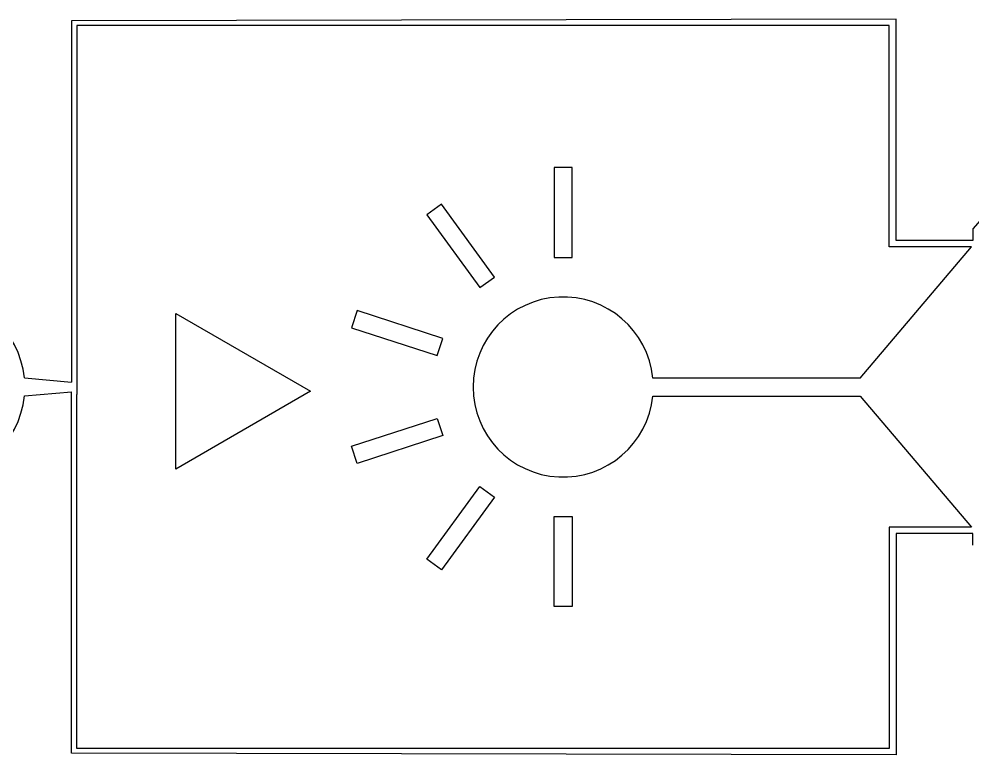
# Model space of a CAD drawing. Header units: millimetres. Extents: x 2102 to 86502, y 1818 to 64568.
# Drawn here: x 15405 to 23347, y 30410 to 36537 of the extents above; entities that cross this region are included whole.
import ezdxf

# ---------------------------------------------------------------- set-up
doc = ezdxf.new("R2010")
doc.units = ezdxf.units.MM
doc.layers.add('Layer-2', color=3, linetype='Continuous')

msp = doc.modelspace()

# ---------------------------------------------------------------- linework, layer by layer
at = {"layer": 'Layer-2'}
for p, q in [((22707, 36537.5), (15841.6, 36521.8)), ((22707, 34693), (22707, 36537.5)), ((15841.6, 36521.8), (15841.6, 33514)), ((22649.1, 36485.2), (15887, 36485.2)), ((15887, 36485.2), (15887, 33410.9)), ((22649.1, 34642.1), (22649.1, 36485.2)), ((20010.6, 35301.4), (19860.6, 35301.4)), ((19860.6, 35301.4), (19860.6, 34551.4)), ((20010.6, 34551.4), (20010.6, 35301.4)), ((18921.9, 34996.4), (18800.6, 34908.2)), ((19362.8, 34389.6), (18921.9, 34996.4)), ((18800.6, 34908.2), (19241.4, 34301.5)), ((23346.9, 34792), (23346.9, 34693)), ((22408, 33548.6), (23334.6, 34642.1)), ((23334.6, 34642.1), (22649.1, 34642.1)), ((23346.9, 34693), (22707, 34693)), ((19860.6, 34551.4), (20010.6, 34551.4)), ((19241.4, 34301.5), (19362.8, 34389.6)), ((16710.2, 32790.5), (16710.2, 34085.9)), ((16710.2, 34085.9), (17832.1, 33438.2)), ((18220.5, 34109.8), (18174.1, 33967.1)), ((18933.8, 33878), (18220.5, 34109.8)), ((18174.1, 33967.1), (18887.4, 33735.4)), ((18887.4, 33735.4), (18933.8, 33878)), ((15449.8, 33548.8), (15841.6, 33514)), ((22408, 33548.6), (20681.8, 33548.6)), ((17832.1, 33438.2), (16710.2, 32790.5)), ((15449.8, 33398.8), (15841.6, 33433.5)), ((15841.6, 30425.8), (15841.6, 33433.5)), ((15887, 30462.4), (15887, 33410.9)), ((20681.8, 33398.6), (22408, 33398.6)), ((22408, 33398.6), (23335.8, 32305.3)), ((18174.1, 32980.2), (18887.4, 33211.9)), ((18887.4, 33211.9), (18933.8, 33069.3)), ((18933.8, 33069.3), (18220.5, 32837.5)), ((18220.5, 32837.5), (18174.1, 32980.2)), ((18800.6, 32039.1), (19241.4, 32645.8)), ((19241.4, 32645.8), (19362.8, 32557.6)), ((19362.8, 32557.6), (18921.9, 31950.9)), ((19860.6, 32395.9), (20010.6, 32395.9)), ((19860.6, 31645.9), (19860.6, 32395.9)), ((20010.6, 32395.9), (20010.6, 31645.9)), ((23335.8, 32305.3), (22649.1, 32305.3)), ((22649.1, 32305.3), (22649.1, 30462.2)), ((23346.9, 32254.4), (22707, 32254.4)), ((22707, 32254.4), (22707, 30409.9)), ((23346.9, 32155.4), (23346.9, 32254.4)), ((18921.9, 31950.9), (18800.6, 32039.1)), ((20010.6, 31645.9), (19860.6, 31645.9)), ((22707, 30409.9), (15841.6, 30425.6)), ((22649.1, 30462.2), (15887, 30462.2))]:
    msp.add_line(p, q, dxfattribs=at)
for centre, radius, start, end in [((26687.3, 31984.4), 4363.6, 40.04758, 139.95242), ((14703.5, 33473.8), 750, 5.73917, 354.26083), ((19935.6, 33473.6), 750, 5.73917, 354.26083)]:
    msp.add_arc(centre, radius, start, end, dxfattribs=at)

doc.saveas('drawing.dxf')
